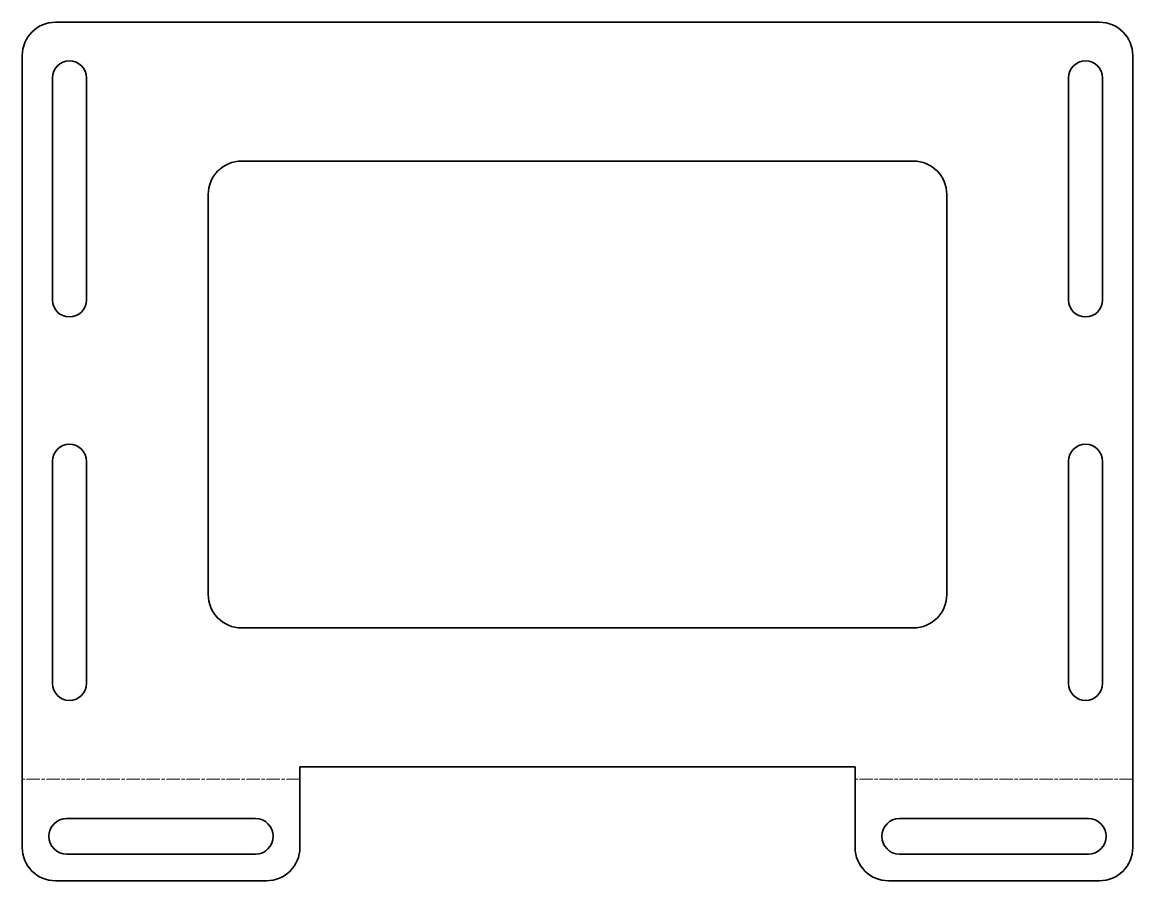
# Model space of a CAD drawing. Header units: millimetres. Extents: x 0 to 200, y 0 to 155.
import ezdxf

# ---------------------------------------------------------------- set-up
doc = ezdxf.new("R2010")
doc.units = ezdxf.units.MM
doc.linetypes.add('Chain', pattern=[13.68, 9.12, -1.14, 2.28, -1.14])
doc.layers.add('SIMUMAK Bend Centerline (ISO)', color=7, linetype='Chain', lineweight=9)
doc.layers.add('SIMUMAK Visible (ISO)', color=7, linetype='Continuous', lineweight=35)

# ---------------------------------------------------------------- blocks, each defined once
blk = doc.blocks.new('2DOF-150-17-CHVA-01_CHAPA SOPORTE DE VARIADORES_VIEW1')
at = {"layer": 'SIMUMAK Bend Centerline (ISO)', "ltscale": 0.263158}
for p, q in [((-50, -59), (-100, -59)), ((100, -59), (50, -59))]:
    blk.add_line(p, q, dxfattribs=at)
at = {"layer": 'SIMUMAK Visible (ISO)'}
for p, q in [((94, 77.26), (-94, 77.26)), ((-100, 71.26), (-100, -71.26)), ((100, -71.26), (100, 71.26)), ((-94.55, 27.26), (-94.55, 67.26)), ((-88.45, 67.26), (-88.45, 27.26)), ((88.45, 27.26), (88.45, 67.26)), ((94.55, 67.26), (94.55, 27.26)), ((-60.5, 52.26), (60.5, 52.26)), ((-66.5, -25.74), (-66.5, 46.26)), ((66.5, 46.26), (66.5, -25.74)), ((-94.55, -41.74), (-94.55, -1.74)), ((-88.45, -1.74), (-88.45, -41.74)), ((88.45, -41.74), (88.45, -1.74)), ((94.55, -1.74), (94.55, -41.74)), ((60.5, -31.74), (-60.5, -31.74)), ((-50, -56.74), (50, -56.74)), ((-50, -71.26), (-50, -56.74)), ((50, -56.74), (50, -71.26)), ((-92, -66.06), (-58, -66.06)), ((58, -66.06), (92, -66.06)), ((-58, -72.46), (-92, -72.46)), ((92, -72.46), (58, -72.46)), ((-56, -77.26), (-94, -77.26)), ((94, -77.26), (56, -77.26))]:
    blk.add_line(p, q, dxfattribs=at)
at = {"layer": 'SIMUMAK Visible (ISO)', "extrusion": (0, 0, -1)}
for centre, radius, start, end in [((94, 71.26), 6, 0, 90), ((-94, 71.26), 6, 90, 180), ((91.5, 67.26), 3.05, 360, 180), ((-91.5, 67.26), 3.05, 0, 180), ((60.5, 46.26), 6, 360, 90), ((-60.5, 46.26), 6, 90, 180), ((91.5, 27.26), 3.05, 180, 0), ((-91.5, 27.26), 3.05, 180, 360), ((91.5, -1.74), 3.05, 0, 180), ((-91.5, -1.74), 3.05, 0, 180), ((60.5, -25.74), 6, 270, 0), ((-60.5, -25.74), 6, 180, 270), ((91.5, -41.74), 3.05, 180, 0), ((-91.5, -41.74), 3.05, 180, 0), ((92, -69.26), 3.2, 270, 90), ((58, -69.26), 3.2, 90, 270), ((-58, -69.26), 3.2, 270, 90), ((-92, -69.26), 3.2, 90, 270), ((94, -71.26), 6, 270, 0), ((56, -71.26), 6, 180, 270), ((-56, -71.26), 6, 270, 360), ((-94, -71.26), 6, 180, 270)]:
    blk.add_arc(centre, radius, start, end, dxfattribs=at)

msp = doc.modelspace()

# ---------------------------------------------------------------- block references
msp.add_blockref('2DOF-150-17-CHVA-01_CHAPA SOPORTE DE VARIADORES_VIEW1', (100, 77.26))

doc.saveas('drawing.dxf')
